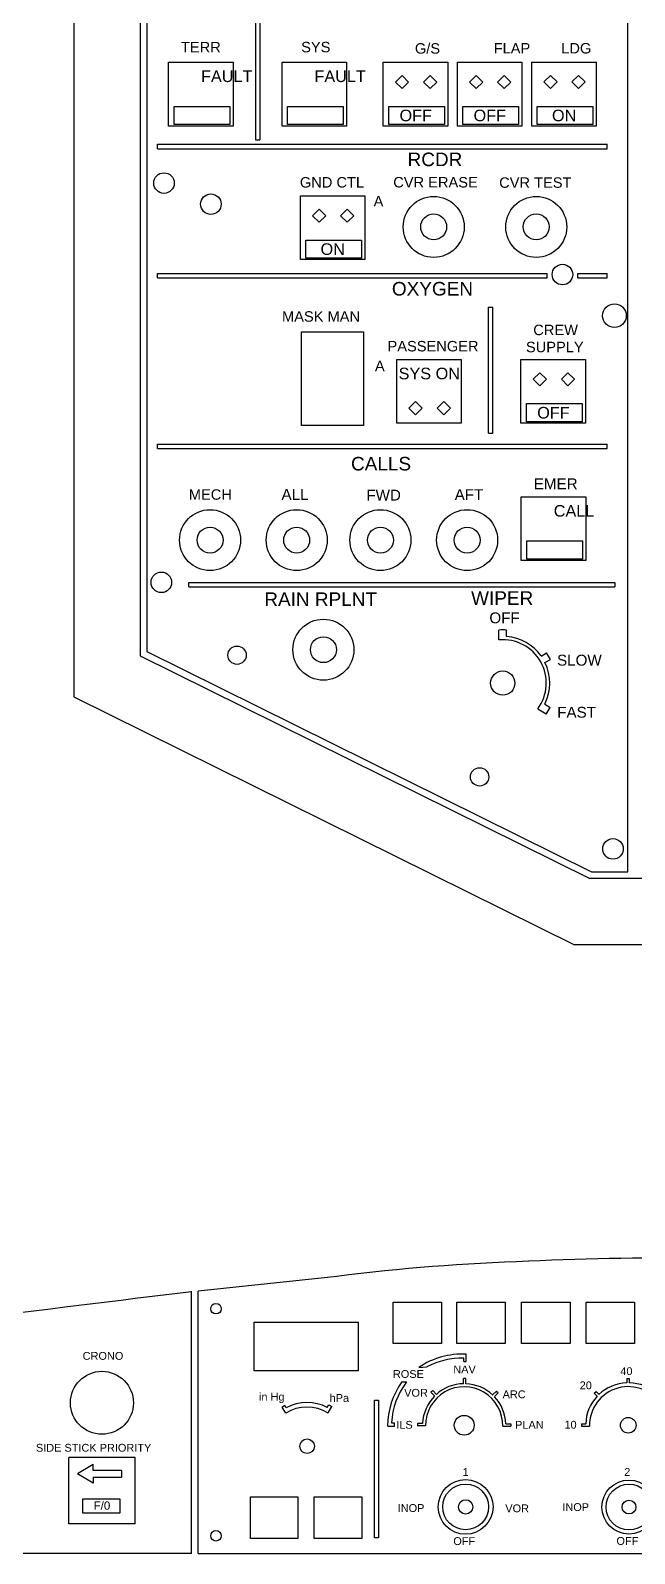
# Model space of a CAD drawing. Extents: x -28 to 311, y -2 to 142.
# Drawn here: x 85.9 to 93.07, y 45.12 to 63.22 of the extents above; entities that cross this region are included whole.
import ezdxf
from ezdxf.enums import TextEntityAlignment as Align

# ---------------------------------------------------------------- set-up
doc = ezdxf.new("R2010")
doc.units = 0
doc.header["$MEASUREMENT"] = 0
doc.layers.get('0').update_dxf_attribs({"linetype": 'CONTINUOUS'})
doc.styles.add('ARIAL', font='arial.ttf', dxfattribs={"height": 3.5})
doc.styles.add('BOBCAD_DEFAULT_FNT', font='ARIAL.TTF', dxfattribs={"height": 2.359074})
doc.styles.add('HELV_FNT', font='ARIAL.TTF', dxfattribs={"height": 2.359074})

msp = doc.modelspace()

# ---------------------------------------------------------------- linework, layer by layer
at = {"color": 5, "linetype": 'CONTINUOUS'}
for p, q in [((86.418, 78.243), (86.418, 55.3)), ((87.206, 77.455), (87.206, 55.788)), ((87.285, 67.276), (87.285, 55.837)), ((92.993, 53.22), (92.993, 67.276)), ((87.542, 62.84), (88.308, 62.84)), ((87.542, 62.083), (87.542, 62.84)), ((88.308, 62.84), (88.308, 62.083)), ((88.888, 62.84), (89.654, 62.84)), ((88.888, 62.083), (88.888, 62.84)), ((89.654, 62.84), (89.654, 62.083)), ((90.09, 62.84), (90.855, 62.84)), ((90.09, 62.083), (90.09, 62.84)), ((90.855, 62.84), (90.855, 62.083)), ((90.969, 62.84), (91.735, 62.84)), ((90.969, 62.083), (90.969, 62.84)), ((91.735, 62.84), (91.735, 62.083)), ((91.851, 62.84), (92.616, 62.84)), ((91.851, 62.083), (91.851, 62.84)), ((92.616, 62.84), (92.616, 62.083)), ((88.308, 62.083), (87.542, 62.083)), ((89.654, 62.083), (88.888, 62.083)), ((90.855, 62.083), (90.09, 62.083)), ((91.735, 62.083), (90.969, 62.083)), ((92.616, 62.083), (91.851, 62.083)), ((89.106, 61.252), (89.871, 61.252)), ((89.106, 60.495), (89.106, 61.252)), ((89.871, 61.252), (89.871, 60.495)), ((89.871, 60.495), (89.106, 60.495)), ((89.12, 59.636), (89.857, 59.636)), ((89.12, 58.525), (89.12, 59.636)), ((89.857, 59.636), (89.857, 58.525)), ((90.251, 59.308), (91.016, 59.308)), ((90.251, 58.551), (90.251, 59.308)), ((91.016, 59.308), (91.016, 58.551)), ((91.724, 59.308), (92.49, 59.308)), ((91.724, 58.551), (91.724, 59.308)), ((92.49, 59.308), (92.49, 58.551)), ((89.857, 58.525), (89.12, 58.525)), ((91.016, 58.551), (90.251, 58.551)), ((92.49, 58.551), (91.724, 58.551)), ((91.728, 57.677), (92.494, 57.677)), ((91.728, 56.92), (91.728, 57.677)), ((92.494, 57.677), (92.494, 56.92)), ((92.494, 56.92), (91.728, 56.92)), ((87.206, 55.788), (92.543, 53.141)), ((87.285, 55.837), (92.562, 53.22)), ((86.418, 55.3), (92.359, 52.354)), ((92.562, 53.22), (92.993, 53.22)), ((106.396, 53.141), (92.543, 53.141)), ((106.581, 52.354), (92.359, 52.354)), ((89.54, 48.413), (87.893, 48.236)), ((87.814, 45.12), (87.814, 48.236)), ((87.893, 45.12), (87.893, 48.236)), ((90.206, 48.108), (90.78, 48.108)), ((90.206, 47.615), (90.206, 48.108)), ((90.78, 48.108), (90.78, 47.615)), ((90.962, 48.108), (91.537, 48.108)), ((90.962, 47.615), (90.962, 48.108)), ((91.537, 48.108), (91.537, 47.615)), ((91.732, 48.108), (92.306, 48.108)), ((91.732, 47.615), (91.732, 48.108)), ((92.306, 48.108), (92.306, 47.615)), ((92.496, 48.108), (93.071, 48.108)), ((92.496, 47.615), (92.496, 48.108)), ((93.071, 48.108), (93.071, 47.615)), ((88.556, 47.869), (89.793, 47.869)), ((88.556, 47.292), (88.556, 47.869)), ((89.793, 47.869), (89.793, 47.292)), ((90.78, 47.615), (90.206, 47.615)), ((91.537, 47.615), (90.962, 47.615)), ((92.306, 47.615), (91.732, 47.615)), ((93.071, 47.615), (92.496, 47.615)), ((89.793, 47.292), (88.556, 47.292)), ((86.358, 45.474), (86.358, 46.262)), ((87.145, 46.262), (86.358, 46.262)), ((87.145, 45.474), (87.145, 46.262)), ((88.514, 45.792), (89.076, 45.792)), ((88.514, 45.3), (88.514, 45.792)), ((89.076, 45.792), (89.076, 45.3)), ((89.271, 45.792), (89.834, 45.792)), ((89.271, 45.3), (89.271, 45.792)), ((89.834, 45.792), (89.834, 45.3)), ((87.145, 45.474), (86.358, 45.474)), ((89.076, 45.3), (88.514, 45.3)), ((89.834, 45.3), (89.271, 45.3)), ((87.814, 45.12), (82.46, 45.12)), ((87.893, 45.12), (94.004, 45.12))]:
    msp.add_line(p, q, dxfattribs=at)
at = {"color": 1, "linetype": 'CONTINUOUS'}
for p, q in [((88.574, 63.403), (88.574, 61.919)), ((88.626, 63.403), (88.626, 61.919)), ((90.313, 62.684), (90.234, 62.605)), ((90.313, 62.684), (90.391, 62.605)), ((90.647, 62.684), (90.568, 62.605)), ((90.647, 62.684), (90.725, 62.605)), ((91.192, 62.684), (91.114, 62.605)), ((91.192, 62.684), (91.271, 62.605)), ((91.526, 62.684), (91.447, 62.605)), ((91.526, 62.684), (91.605, 62.605)), ((92.074, 62.684), (91.995, 62.606)), ((92.074, 62.684), (92.152, 62.606)), ((92.408, 62.684), (92.329, 62.606)), ((92.408, 62.684), (92.486, 62.606)), ((90.234, 62.605), (90.313, 62.527)), ((90.391, 62.605), (90.313, 62.527)), ((90.568, 62.605), (90.647, 62.527)), ((90.725, 62.605), (90.647, 62.527)), ((91.114, 62.605), (91.192, 62.527)), ((91.271, 62.605), (91.192, 62.527)), ((91.447, 62.605), (91.526, 62.527)), ((91.605, 62.605), (91.526, 62.527)), ((91.995, 62.606), (92.074, 62.527)), ((92.152, 62.606), (92.074, 62.527)), ((92.329, 62.606), (92.408, 62.527)), ((92.486, 62.606), (92.408, 62.527)), ((87.607, 62.316), (88.267, 62.316)), ((87.607, 62.099), (87.607, 62.316)), ((88.267, 62.316), (88.267, 62.099)), ((88.952, 62.316), (89.613, 62.316)), ((88.952, 62.099), (88.952, 62.316)), ((89.613, 62.316), (89.613, 62.099)), ((90.154, 62.316), (90.815, 62.316)), ((90.154, 62.099), (90.154, 62.316)), ((90.815, 62.316), (90.815, 62.099)), ((91.034, 62.316), (91.694, 62.316)), ((91.034, 62.099), (91.034, 62.316)), ((91.694, 62.316), (91.694, 62.099)), ((91.915, 62.316), (92.576, 62.316)), ((91.915, 62.1), (91.915, 62.316)), ((92.576, 62.316), (92.576, 62.1)), ((88.267, 62.099), (87.607, 62.099)), ((89.613, 62.099), (88.952, 62.099)), ((90.815, 62.099), (90.154, 62.099)), ((91.694, 62.099), (91.034, 62.099)), ((92.576, 62.1), (91.915, 62.1)), ((88.574, 61.919), (88.626, 61.919)), ((87.411, 61.866), (92.748, 61.866)), ((87.411, 61.813), (87.411, 61.866)), ((87.411, 61.813), (92.748, 61.813)), ((92.748, 61.813), (92.748, 61.866)), ((89.329, 61.096), (89.25, 61.017)), ((89.25, 61.017), (89.329, 60.939)), ((89.329, 61.096), (89.407, 61.017)), ((89.407, 61.017), (89.329, 60.939)), ((89.663, 61.096), (89.584, 61.017)), ((89.584, 61.017), (89.663, 60.939)), ((89.663, 61.096), (89.741, 61.017)), ((89.741, 61.017), (89.663, 60.939)), ((89.17, 60.728), (89.831, 60.728)), ((89.17, 60.511), (89.17, 60.728)), ((89.831, 60.728), (89.831, 60.511)), ((89.831, 60.511), (89.17, 60.511)), ((87.411, 60.332), (92.033, 60.332)), ((87.411, 60.28), (87.411, 60.332)), ((87.411, 60.28), (92.033, 60.28)), ((92.033, 60.28), (92.033, 60.332)), ((92.398, 60.28), (92.398, 60.332)), ((92.398, 60.332), (92.748, 60.332)), ((92.398, 60.28), (92.748, 60.28)), ((92.748, 60.28), (92.748, 60.332)), ((91.337, 58.432), (91.337, 59.931)), ((91.337, 59.931), (91.389, 59.931)), ((91.389, 58.432), (91.389, 59.931)), ((91.947, 59.152), (91.869, 59.074)), ((91.869, 59.074), (91.947, 58.995)), ((91.947, 59.152), (92.026, 59.074)), ((92.026, 59.074), (91.947, 58.995)), ((92.281, 59.152), (92.203, 59.074)), ((92.203, 59.074), (92.281, 58.995)), ((92.281, 59.152), (92.36, 59.074)), ((92.36, 59.074), (92.281, 58.995)), ((90.474, 58.808), (90.395, 58.73)), ((90.395, 58.73), (90.474, 58.651)), ((90.474, 58.808), (90.552, 58.73)), ((90.552, 58.73), (90.474, 58.651)), ((90.808, 58.808), (90.729, 58.73)), ((90.729, 58.73), (90.808, 58.651)), ((90.808, 58.808), (90.886, 58.73)), ((90.886, 58.73), (90.808, 58.651)), ((91.789, 58.784), (92.449, 58.784)), ((91.789, 58.568), (91.789, 58.784)), ((92.449, 58.784), (92.449, 58.568)), ((92.449, 58.568), (91.789, 58.568)), ((87.411, 58.304), (92.748, 58.304)), ((87.411, 58.252), (87.411, 58.304)), ((91.337, 58.432), (91.389, 58.432)), ((92.748, 58.252), (92.748, 58.304)), ((87.411, 58.252), (92.748, 58.252)), ((91.793, 57.152), (92.453, 57.152)), ((91.793, 56.936), (91.793, 57.152)), ((92.453, 57.152), (92.453, 56.936)), ((92.453, 56.936), (91.793, 56.936)), ((87.783, 56.66), (92.838, 56.66)), ((87.783, 56.607), (87.783, 56.66)), ((92.838, 56.66), (92.838, 56.607)), ((87.783, 56.607), (92.838, 56.607)), ((91.462, 55.977), (91.462, 56.093)), ((91.554, 56.018), (91.554, 56.093)), ((91.962, 55.785), (92.027, 55.824)), ((92.009, 55.706), (92.074, 55.744)), ((92.006, 55.214), (92.07, 55.175)), ((91.923, 55.157), (92.022, 55.096)), ((91.044, 47.401), (91.045, 47.442)), ((91.073, 47.401), (91.074, 47.487)), ((90.51, 47.33), (90.608, 47.337)), ((91.044, 47.401), (91.073, 47.401)), ((90.311, 47.16), (90.367, 47.159)), ((91.042, 47.138), (91.042, 47.2)), ((91.07, 47.138), (91.071, 47.2)), ((92.981, 47.198), (92.981, 47.149)), ((92.981, 47.198), (93.009, 47.198)), ((93.009, 47.198), (93.009, 47.149)), ((88.923, 46.878), (88.888, 46.859)), ((88.939, 46.852), (88.923, 46.878)), ((89.425, 46.856), (89.443, 46.888)), ((89.443, 46.888), (89.479, 46.869)), ((89.987, 46.941), (90.035, 46.941)), ((89.987, 45.308), (89.987, 46.941)), ((90.035, 46.941), (90.035, 45.308)), ((90.699, 46.992), (90.656, 47.036)), ((90.72, 47.011), (90.677, 47.056)), ((91.388, 47.004), (91.432, 47.048)), ((91.408, 46.984), (91.452, 47.028)), ((92.594, 47.025), (92.615, 47.045)), ((92.594, 47.025), (92.63, 46.99)), ((92.615, 47.045), (92.65, 47.01)), ((88.932, 46.786), (88.888, 46.859)), ((89.434, 46.79), (89.479, 46.869)), ((90.142, 46.634), (90.224, 46.634)), ((90.188, 46.673), (90.223, 46.673)), ((90.224, 46.634), (90.223, 46.673)), ((90.591, 46.638), (90.494, 46.639)), ((90.557, 46.666), (90.495, 46.667)), ((91.508, 46.632), (91.605, 46.632)), ((91.543, 46.661), (91.605, 46.661)), ((92.443, 46.661), (92.443, 46.632)), ((92.443, 46.661), (92.493, 46.661)), ((92.443, 46.632), (92.538, 46.632)), ((86.647, 46.176), (86.459, 46.067)), ((86.647, 46.106), (86.647, 46.176)), ((86.647, 45.957), (86.459, 46.067)), ((86.983, 46.106), (86.647, 46.106)), ((86.647, 46.027), (86.647, 45.957)), ((86.647, 46.027), (86.983, 46.027)), ((86.983, 46.106), (86.983, 46.027)), ((86.525, 45.769), (86.965, 45.769)), ((86.525, 45.598), (86.525, 45.769)), ((86.965, 45.769), (86.965, 45.598)), ((86.965, 45.598), (86.525, 45.598)), ((90.035, 45.308), (89.987, 45.308))]:
    msp.add_line(p, q, dxfattribs=at)
at = {"color": 7, "linetype": 'CONTINUOUS'}
for centre, radius in [((87.487, 61.405), 0.122), ((88.044, 61.154), 0.122), ((92.216, 60.318), 0.122), ((92.833, 59.829), 0.141), ((87.456, 56.66), 0.122), ((88.354, 55.795), 0.109), ((91.233, 54.349), 0.109), ((92.816, 53.493), 0.122), ((88.104, 48.029), 0.0625), ((91.05, 46.644), 0.118), ((92.997, 46.644), 0.0927), ((89.186, 46.395), 0.0863), ((91.067, 45.674), 0.0849), ((93.006, 45.672), 0.0822), ((88.104, 45.331), 0.0625)]:
    msp.add_circle(centre, radius, dxfattribs=at)
at = {"color": 1, "linetype": 'CONTINUOUS'}
for centre, radius in [((90.688, 60.884), 0.362), ((91.905, 60.884), 0.362), ((91.067, 45.674), 0.325), ((93.006, 45.672), 0.321), ((91.067, 45.674), 0.272), ((93.006, 45.672), 0.272)]:
    msp.add_circle(centre, radius, dxfattribs=at)
at = {"color": 5, "linetype": 'CONTINUOUS'}
for centre, radius in [((90.688, 60.884), 0.154), ((91.905, 60.884), 0.154), ((88.034, 57.162), 0.362), ((89.062, 57.162), 0.362), ((90.056, 57.162), 0.362), ((91.085, 57.162), 0.362), ((88.034, 57.162), 0.154), ((89.062, 57.162), 0.154), ((90.056, 57.162), 0.154), ((91.085, 57.162), 0.154), ((89.379, 55.86), 0.362), ((89.379, 55.86), 0.154), ((91.508, 55.463), 0.144), ((86.751, 46.911), 0.374)]:
    msp.add_circle(centre, radius, dxfattribs=at)
at = {"color": 1, "linetype": 'CONTINUOUS'}
for centre, radius, start, end in [((91.508, 55.463), 0.632, 85.8206, 94.1794), ((91.508, 55.463), 0.516, 323.5468, 95.1174), ((91.508, 55.463), 0.557, 35.372, 85.2573), ((91.508, 55.463), 0.632, 26.4499, 34.8087), ((91.508, 55.463), 0.557, 333.4069, 25.8867), ((91.508, 55.463), 0.632, 324.4848, 332.8436), ((91.022, 46.583), 0.906, 86.724, 124.3975), ((91.022, 46.583), 0.86, 88.4776, 118.7309), ((91.047, 46.632), 0.906, 144.3759, 179.8977), ((91.047, 46.632), 0.86, 142.2336, 177.2953), ((91.05, 46.644), 0.458, 358.453, 180.8587), ((91.05, 46.644), 0.494, 90.9207, 131.9666), ((91.05, 46.644), 0.556, 87.8211, 90.7606), ((91.05, 46.644), 0.494, 46.7142, 87.6124), ((92.997, 46.644), 0.459, 313.2279, 181.5433), ((92.997, 46.644), 0.505, 91.8914, 133.564), ((92.997, 46.644), 0.505, 46.7615, 88.6544), ((89.186, 46.395), 0.519, 62.5288, 118.4202), ((91.05, 46.644), 0.494, 135.2748, 177.4398), ((91.05, 46.644), 0.556, 132.1752, 135.1147), ((91.05, 46.644), 0.494, 1.8719, 43.4059), ((91.05, 46.644), 0.556, 43.6146, 46.5541), ((92.997, 46.644), 0.505, 136.801, 178.1684), ((89.186, 46.395), 0.466, 57.8578, 122.9719), ((91.05, 46.644), 0.556, 177.6485, 180.588), ((91.05, 46.644), 0.556, 358.7237, 1.6632)]:
    msp.add_arc(centre, radius, start, end, dxfattribs=at)
at = {"color": 5, "linetype": 'CONTINUOUS'}
for centre, radius, start, end in [((92.627, 23.775), 24.831, 91.8753, 97.1434), ((93.374, 15.301), 33.329, 88.9172, 92.6802), ((-112.953, 1670.44), 1634.581, 276.866102, 277.055177)]:
    msp.add_arc(centre, radius, start, end, dxfattribs=at)

# ---------------------------------------------------------------- texts
at = {"color": 1}
for s, height, style, p in [('TERR', 0.1243, 'ARIAL', (87.689, 63.082)), ('SYS', 0.1243, 'ARIAL', (89.115, 63.083)), ('RCDR', 0.1611, 'ARIAL', (90.378, 61.767)), ('GND CTL', 0.1243, 'ARIAL', (89.1, 61.476)), ('CVR ERASE', 0.1243, 'ARIAL', (90.208, 61.477)), ('CVR TEST', 0.1243, 'ARIAL', (91.465, 61.473)), ('OXYGEN', 0.1611, 'ARIAL', (90.192, 60.23)), ('CREW', 0.1243, 'ARIAL', (91.87, 59.722)), ('PASSENGER', 0.1243, 'ARIAL', (90.14, 59.529)), ('SUPPLY', 0.1243, 'ARIAL', (91.783, 59.519)), ('CALLS', 0.1611, 'ARIAL', (89.707, 58.151)), ('MECH', 0.1243, 'ARIAL', (87.782, 57.766)), ('ALL', 0.1289, 'ARIAL', (88.882, 57.769)), ('FWD', 0.1289, 'ARIAL', (89.889, 57.761)), ('AFT', 0.1289, 'ARIAL', (90.937, 57.767)), ('EMER', 0.1289, 'ARIAL', (91.876, 57.896)), ('RAIN RPLNT', 0.1611, 'ARIAL', (88.678, 56.541)), ('WIPER', 0.1611, 'ARIAL', (91.132, 56.554)), ('OFF', 0.1289, 'ARIAL', (91.349, 56.303)), ('SLOW', 0.1289, 'ARIAL', (92.152, 55.8)), ('FAST', 0.1289, 'ARIAL', (92.154, 55.181)), ('CRONO', 0.0929, 'HELV_FNT', (86.522, 47.515)), ('ROSE', 0.0929, 'BOBCAD_DEFAULT_FNT', (90.204, 47.3)), ('NAV', 0.0929, 'BOBCAD_DEFAULT_FNT', (90.921, 47.354)), ('40', 0.0929, 'BOBCAD_DEFAULT_FNT', (92.903, 47.333)), ('VOR', 0.0929, 'BOBCAD_DEFAULT_FNT', (90.338, 47.076)), ('ARC', 0.0929, 'BOBCAD_DEFAULT_FNT', (91.506, 47.058)), ('20', 0.0929, 'BOBCAD_DEFAULT_FNT', (92.421, 47.165)), ('in Hg', 0.0929, 'BOBCAD_DEFAULT_FNT', (88.615, 47.03)), ('hPa', 0.0929, 'BOBCAD_DEFAULT_FNT', (89.453, 47.015)), ('ILS', 0.0929, 'BOBCAD_DEFAULT_FNT', (90.244, 46.696)), ('PLAN', 0.0929, 'BOBCAD_DEFAULT_FNT', (91.654, 46.696)), ('10', 0.0929, 'BOBCAD_DEFAULT_FNT', (92.24, 46.697)), ('SIDE STICK PRIORITY', 0.09288, 'HELV_FNT', (85.967, 46.423)), ('1', 0.0929, 'BOBCAD_DEFAULT_FNT', (91.031, 46.136)), ('2', 0.0929, 'ARIAL', (92.949, 46.136)), ('INOP', 0.0929, 'BOBCAD_DEFAULT_FNT', (90.261, 45.707)), ('VOR', 0.0929, 'BOBCAD_DEFAULT_FNT', (91.538, 45.703)), ('INOP', 0.0929, 'BOBCAD_DEFAULT_FNT', (92.215, 45.718)), ('OFF', 0.0929, 'BOBCAD_DEFAULT_FNT', (90.921, 45.314)), ('OFF', 0.0929, 'BOBCAD_DEFAULT_FNT', (92.857, 45.316))]:
    msp.add_text(s, height=height, dxfattribs=dict(at, style=style)).set_placement(p, align=Align.TOP_LEFT)
at = {"color": 1, "style": 'ARIAL'}
for s, p in [('OFF', (90.475, 62.277)), ('OFF', (91.354, 62.277)), ('ON', (92.236, 62.277)), ('ON', (89.49, 60.689)), ('SYS ON', (90.636, 59.211)), ('OFF', (92.109, 58.745))]:
    msp.add_text(s, height=0.1378, dxfattribs=at).set_placement(p, align=Align.TOP_CENTER)
at = {"color": 1, "style": 'HELV_FNT'}
msp.add_text('F/0', height=0.0984, dxfattribs=at).set_placement((86.751, 45.69), align=Align.MIDDLE_CENTER)
at = {"color": 1, "attachment_point": 1, "style": 'ARIAL'}
for s, insert, char_height in [('G/S \\p\\pMODE', (90.465, 63.067, 0.039), 0.12427), ('FLAP \\p\\pMODE', (91.4, 63.069, 0.039), 0.12427), ('LDG \\p\\pFLAP \\p\\p3', (92.202, 63.069, 0.039), 0.12427), ('FAULT\\p\\p\\p\\pOFF', (87.927, 62.743, 0.039), 0.1378), ('FAULT\\p\\p\\p\\pOFF', (89.273, 62.743, 0.039), 0.1378), ('A\\p\\pU\\p\\pT\\p\\pO', (89.975, 61.252, 0.039), 0.12427), ('MASK MAN \\p\\pON', (88.888, 59.882, 0.039), 0.12427), ('A\\p\\pU\\p\\pT\\p\\pO', (89.991, 59.294, 0.039), 0.12427), ('CALL\\p\\p\\p\\pON', (92.113, 57.579, 0.039), 0.1378)]:
    msp.add_mtext(s, dxfattribs=dict(at, insert=insert, char_height=char_height))

doc.saveas('drawing.dxf')
